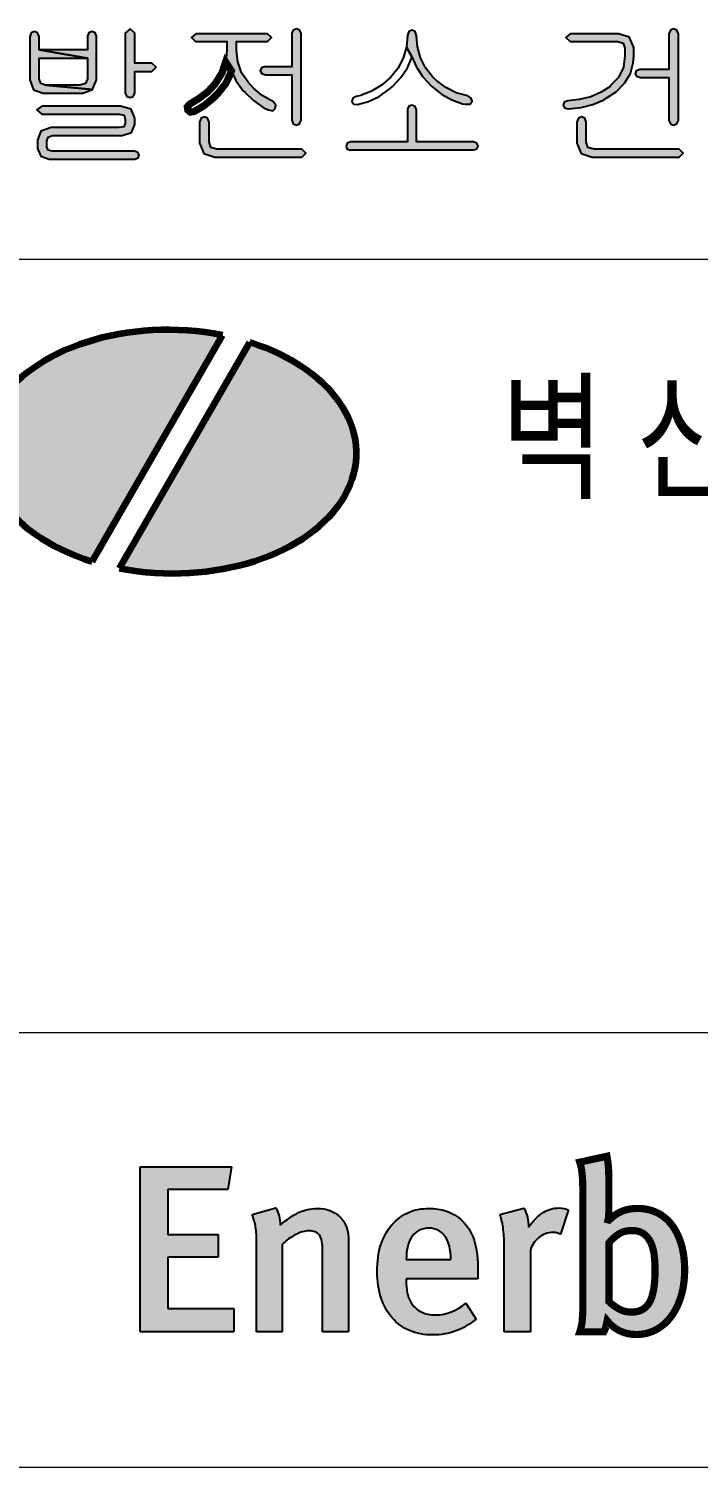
# Model space of a CAD drawing. Header units: inches. Extents: x 0 to 841, y 0 to 594.
# Drawn here: x 744.6 to 767.9, y 68 to 118 of the extents above; entities that cross this region are included whole.
import ezdxf

# ---------------------------------------------------------------- set-up
doc = ezdxf.new("R2010")
doc.units = ezdxf.units.IN
doc.header["$MEASUREMENT"] = 0
for name, color, linetype in [('BG 0 -2', 7, 'Continuous'), ('BG _U+B808_U+C774_U+C5B4 1', 7, 'Continuous'), ('BG Default', 7, 'Continuous'), ('BG happy form$0$TITLE-BOX', 7, 'Continuous')]:
    doc.layers.add(name, color=color, linetype=linetype)
doc.styles.add('Arial', font='arial.ttf')

msp = doc.modelspace()

# ---------------------------------------------------------------- hatches: boundary and pattern name
at = {"layer": 'BG 0 -2', "linetype": 'ByBlock'}
for color, points in [(5, [(751.348, 107.389), (751.131, 107.429), (750.912, 107.465), (750.691, 107.496), (750.469, 107.521), (750.246, 107.542), (750.022, 107.558), (749.797, 107.568), (749.572, 107.573), (749.348, 107.574), (749.123, 107.569), (748.899, 107.559), (748.675, 107.544), (748.453, 107.524), (748.232, 107.498), (748.012, 107.468), (747.794, 107.433), (747.579, 107.393), (747.366, 107.348), (747.155, 107.298), (746.947, 107.243), (746.743, 107.183), (746.542, 107.119), (746.344, 107.051), (746.151, 106.978), (745.961, 106.9), (745.776, 106.818), (745.595, 106.732), (745.419, 106.642), (745.248, 106.548), (745.083, 106.45), (744.922, 106.348), (744.767, 106.243), (744.618, 106.134), (744.475, 106.022), (744.339, 105.906), (744.208, 105.787), (744.084, 105.666), (743.966, 105.541), (743.855, 105.414), (743.751, 105.285), (743.654, 105.153), (743.565, 105.019), (743.482, 104.883), (743.407, 104.745), (743.339, 104.605), (743.278, 104.464), (743.226, 104.321), (743.18, 104.177), (743.143, 104.033), (743.113, 103.887), (743.091, 103.741), (743.077, 103.594), (743.071, 103.447), (743.072, 103.3), (743.081, 103.153), (743.099, 103.006), (743.123, 102.859), (743.156, 102.713), (743.196, 102.568), (743.244, 102.424), (743.3, 102.281), (743.363, 102.139), (743.434, 101.999), (743.512, 101.86), (743.597, 101.723), (743.69, 101.588), (743.789, 101.455), (743.896, 101.324), (744.009, 101.196), (744.129, 101.071), (744.256, 100.948), (744.389, 100.828), (744.528, 100.711), (744.674, 100.597), (744.825, 100.487), (744.982, 100.38), (745.144, 100.277), (745.312, 100.177), (745.485, 100.081), (745.662, 99.989), (745.845, 99.901), (746.032, 99.818), (746.223, 99.738), (746.418, 99.663), (746.617, 99.593), (746.819, 99.527)]), (80, [(747.777, 99.286), (747.996, 99.246), (748.217, 99.211), (748.44, 99.181), (748.664, 99.156), (748.889, 99.137), (749.114, 99.122), (749.341, 99.113), (749.567, 99.109), (749.794, 99.11), (750.02, 99.117), (750.245, 99.128), (750.47, 99.145), (750.694, 99.167), (750.916, 99.193), (751.136, 99.225), (751.355, 99.263), (751.571, 99.305), (751.785, 99.352), (751.996, 99.404), (752.204, 99.46), (752.409, 99.522), (752.61, 99.588), (752.807, 99.659), (753.001, 99.734), (753.19, 99.814), (753.375, 99.898), (753.555, 99.986), (753.73, 100.078), (753.9, 100.175), (754.065, 100.275), (754.224, 100.379), (754.377, 100.487), (754.525, 100.598), (754.666, 100.712), (754.801, 100.83), (754.93, 100.951), (755.052, 101.075), (755.167, 101.201), (755.275, 101.33), (755.377, 101.462), (755.471, 101.596), (755.558, 101.732), (755.637, 101.87), (755.709, 102.01), (755.774, 102.151), (755.831, 102.294), (755.88, 102.438), (755.921, 102.584), (755.955, 102.73), (755.98, 102.877), (755.998, 103.024), (756.008, 103.172), (756.01, 103.32), (756.004, 103.469), (755.99, 103.617), (755.968, 103.764), (755.938, 103.912), (755.901, 104.058), (755.855, 104.204), (755.802, 104.348), (755.741, 104.491), (755.673, 104.633), (755.597, 104.774), (755.514, 104.912), (755.423, 105.049), (755.325, 105.183), (755.22, 105.316), (755.109, 105.446), (754.99, 105.573), (754.864, 105.697), (754.732, 105.819), (754.594, 105.938), (754.45, 106.053), (754.299, 106.165), (754.143, 106.274), (753.981, 106.379), (753.813, 106.48), (753.641, 106.578), (753.463, 106.671), (753.28, 106.761), (753.093, 106.846), (752.902, 106.927), (752.706, 107.003), (752.507, 107.076), (752.304, 107.143)])]:
    msp.add_hatch(color=color, dxfattribs=at).paths.add_polyline_path(points)
at = {"layer": 'BG 0 -2', "linetype": 'ByBlock', "true_color": 0x005bac}
msp.add_hatch(color=154, dxfattribs=at).paths.add_polyline_path([(748.485, 72.738), (748.485, 78.471), (751.667, 78.471), (751.542, 77.692), (749.454, 77.692), (749.454, 76.126), (751.203, 76.126), (751.203, 75.339), (749.454, 75.339), (749.454, 73.55), (751.749, 73.55), (751.749, 72.738)])
h = msp.add_hatch(color=154, dxfattribs=at)
edge = h.paths.add_edge_path()
edge.add_spline(control_points=[(754.831, 72.738), (754.831, 72.738), (754.831, 75.521), (754.831, 75.521), (754.831, 75.809), (754.795, 76.002), (754.723, 76.102), (754.651, 76.201), (754.527, 76.251), (754.351, 76.251), (754.218, 76.251), (754.066, 76.206), (753.895, 76.118), (753.724, 76.03), (753.569, 75.916), (753.431, 75.778), (753.431, 75.778), (753.431, 72.738), (753.431, 72.738), (753.431, 72.738), (752.536, 72.738), (752.536, 72.738), (752.536, 72.738), (752.536, 75.82), (752.536, 75.82), (752.536, 76.041), (752.525, 76.224), (752.503, 76.371), (752.481, 76.517), (752.439, 76.665), (752.379, 76.814), (752.379, 76.814), (753.207, 77.046), (753.207, 77.046), (753.257, 76.952), (753.294, 76.857), (753.319, 76.76), (753.344, 76.663), (753.356, 76.56), (753.356, 76.449), (753.583, 76.643), (753.797, 76.788), (753.999, 76.884), (754.2, 76.981), (754.414, 77.029), (754.64, 77.029), (754.966, 77.029), (755.23, 76.933), (755.432, 76.74), (755.633, 76.546), (755.734, 76.256), (755.734, 75.869), (755.734, 75.869), (755.734, 72.738), (755.734, 72.738), (755.734, 72.738), (754.831, 72.738), (754.831, 72.738)], knot_values=[0, 0, 0, 0, 1, 1, 1, 2, 2, 2, 3, 3, 3, 4, 4, 4, 5, 5, 5, 6, 6, 6, 7, 7, 7, 8, 8, 8, 9, 9, 9, 10, 10, 10, 11, 11, 11, 12, 12, 12, 13, 13, 13, 14, 14, 14, 15, 15, 15, 16, 16, 16, 17, 17, 17, 18, 18, 18, 19, 19, 19, 19], degree=3, periodic=0)
h = msp.add_hatch(color=154, dxfattribs=at)
edge = h.paths.add_edge_path()
edge.add_spline(control_points=[(757.731, 74.585), (757.731, 74.585), (757.731, 74.519), (757.731, 74.519), (757.731, 74.376), (757.746, 74.232), (757.776, 74.088), (757.807, 73.945), (757.862, 73.816), (757.942, 73.703), (758.022, 73.59), (758.129, 73.499), (758.261, 73.43), (758.393, 73.361), (758.562, 73.326), (758.767, 73.326), (759.142, 73.326), (759.49, 73.464), (759.81, 73.74), (759.81, 73.74), (760.167, 73.185), (760.167, 73.185), (759.73, 72.815), (759.228, 72.63), (758.659, 72.63), (758.36, 72.63), (758.092, 72.681), (757.855, 72.784), (757.618, 72.886), (757.416, 73.032), (757.25, 73.222), (757.085, 73.413), (756.956, 73.643), (756.865, 73.914), (756.774, 74.185), (756.728, 74.489), (756.728, 74.825), (756.728, 75.195), (756.77, 75.509), (756.852, 75.766), (756.935, 76.023), (757.068, 76.256), (757.25, 76.466), (757.421, 76.659), (757.612, 76.802), (757.822, 76.893), (758.032, 76.984), (758.269, 77.029), (758.534, 77.029), (758.744, 77.029), (758.945, 76.998), (759.135, 76.934), (759.326, 76.87), (759.509, 76.759), (759.686, 76.599), (759.868, 76.433), (760.005, 76.209), (760.096, 75.928), (760.187, 75.646), (760.233, 75.262), (760.233, 74.776), (760.233, 74.776), (760.233, 74.585), (760.233, 74.585), (760.233, 74.585), (757.731, 74.585), (757.731, 74.585)], knot_values=[0, 0, 0, 0, 1, 1, 1, 2, 2, 2, 3, 3, 3, 4, 4, 4, 5, 5, 5, 6, 6, 6, 7, 7, 7, 8, 8, 8, 9, 9, 9, 10, 10, 10, 11, 11, 11, 12, 12, 12, 13, 13, 13, 14, 14, 14, 15, 15, 15, 16, 16, 16, 17, 17, 17, 18, 18, 18, 19, 19, 19, 20, 20, 20, 21, 21, 21, 22, 22, 22, 22], degree=3, periodic=0)
edge = h.paths.add_edge_path(flags=0)
edge.add_spline(control_points=[(759.288, 75.256), (759.288, 75.599), (759.221, 75.865), (759.085, 76.056), (758.95, 76.247), (758.767, 76.342), (758.534, 76.342), (758.275, 76.342), (758.077, 76.247), (757.942, 76.056), (757.807, 75.865), (757.739, 75.599), (757.739, 75.256), (757.739, 75.256), (759.288, 75.256), (759.288, 75.256)], knot_values=[0, 0, 0, 0, 1, 1, 1, 2, 2, 2, 3, 3, 3, 4, 4, 4, 5, 5, 5, 5], degree=3, periodic=0)
h = msp.add_hatch(color=154, dxfattribs=at)
edge = h.paths.add_edge_path()
edge.add_spline(control_points=[(763.099, 76.135), (763.055, 76.151), (763.014, 76.165), (762.975, 76.176), (762.936, 76.187), (762.892, 76.192), (762.842, 76.192), (762.649, 76.192), (762.481, 76.132), (762.337, 76.01), (762.193, 75.889), (762.1, 75.742), (762.055, 75.571), (762.055, 75.571), (762.055, 72.738), (762.055, 72.738), (762.055, 72.738), (761.144, 72.738), (761.144, 72.738), (761.144, 72.738), (761.144, 75.695), (761.144, 75.695), (761.144, 75.961), (761.13, 76.183), (761.103, 76.362), (761.075, 76.542), (761.039, 76.695), (760.995, 76.822), (760.995, 76.822), (761.832, 77.038), (761.832, 77.038), (761.936, 76.839), (761.989, 76.618), (761.989, 76.375), (762.155, 76.607), (762.323, 76.777), (762.494, 76.884), (762.666, 76.992), (762.853, 77.046), (763.058, 77.046), (763.179, 77.046), (763.287, 77.024), (763.381, 76.98), (763.381, 76.98), (763.099, 76.135), (763.099, 76.135)], knot_values=[0, 0, 0, 0, 1, 1, 1, 2, 2, 2, 3, 3, 3, 4, 4, 4, 5, 5, 5, 6, 6, 6, 7, 7, 7, 8, 8, 8, 9, 9, 9, 10, 10, 10, 11, 11, 11, 12, 12, 12, 13, 13, 13, 14, 14, 14, 15, 15, 15, 15], degree=3, periodic=0)
at = {"layer": 'BG Default', "linetype": 'Continuous'}
for points in [[(748.138, 118.045), (747.974, 117.891), (747.974, 115.811), (748.029, 115.693), (748.138, 115.657), (748.247, 115.693), (748.301, 115.811), (748.301, 116.565), (748.901, 116.565), (749.046, 116.71), (748.901, 116.846), (748.301, 116.846), (748.301, 117.891)], [(753.923, 118.045), (753.805, 118), (753.76, 117.891), (753.76, 116.719), (752.815, 116.719), (752.706, 116.683), (752.661, 116.583), (752.715, 116.492), (752.843, 116.447), (753.76, 116.447), (753.76, 114.866), (753.805, 114.739), (753.923, 114.694), (754.032, 114.739), (754.087, 114.866), (754.087, 117.891), (754.032, 118)], [(767.03, 118.045), (766.921, 118), (766.866, 117.873), (766.866, 116.628), (765.858, 116.628), (765.731, 116.583), (765.695, 116.483), (765.74, 116.392), (765.885, 116.347), (766.866, 116.347), (766.866, 114.866), (766.921, 114.739), (767.03, 114.694), (767.148, 114.739), (767.202, 114.866), (767.202, 117.873), (767.148, 118)], [(746.657, 117.019), (744.977, 117.31), (744.977, 117.773), (744.923, 117.9), (744.814, 117.945), (744.705, 117.9), (744.65, 117.764), (744.65, 116.265), (744.786, 115.92), (745.122, 115.802), (746.494, 115.802), (746.83, 115.929), (745.204, 116.083), (745.032, 116.138), (744.977, 116.301), (744.977, 117.019)], [(746.812, 117.945), (746.703, 117.9), (746.657, 117.791), (746.657, 117.31), (744.977, 117.31), (746.657, 117.019), (746.657, 116.301), (746.594, 116.138), (746.394, 116.083), (745.204, 116.083), (746.83, 115.929), (746.975, 116.265), (746.975, 117.791), (746.921, 117.9)], [(752.915, 117.873), (750.427, 117.873), (750.272, 117.736), (750.418, 117.6), (751.507, 117.6), (751.507, 117.301), (751.462, 116.892), (751.662, 116.583), (751.816, 116.247), (752.071, 115.893), (752.134, 115.829), (752.434, 115.557), (752.77, 115.311), (752.943, 115.221), (753.097, 115.193), (753.188, 115.275), (753.206, 115.393), (753.124, 115.502), (752.734, 115.729), (752.425, 115.984), (752.243, 116.183), (752.016, 116.519), (751.88, 116.901), (751.834, 117.301), (751.834, 117.31), (751.834, 117.6), (752.915, 117.6), (753.052, 117.736)], [(757.938, 117.991), (757.829, 117.945), (757.784, 117.809), (757.747, 117.4), (757.938, 117.064), (758.092, 116.71), (758.319, 116.374), (758.619, 116.047), (758.628, 116.038), (758.964, 115.775), (759.319, 115.575), (759.691, 115.439), (759.8, 115.42), (759.963, 115.429), (760.027, 115.529), (760, 115.638), (759.882, 115.711), (759.473, 115.82), (759.119, 116.002), (758.792, 116.247), (758.665, 116.365), (758.41, 116.683), (758.238, 117.037), (758.129, 117.419), (758.101, 117.8), (758.047, 117.945)], [(765.086, 117.873), (763.442, 117.873), (763.288, 117.736), (763.442, 117.6), (765.095, 117.6), (765.277, 117.546), (765.34, 117.373), (765.34, 117.101), (765.286, 116.71), (765.113, 116.356), (764.832, 116.056), (764.823, 116.038), (764.514, 115.838), (764.16, 115.684), (763.751, 115.584), (763.36, 115.538), (763.224, 115.493), (763.188, 115.393), (763.242, 115.293), (763.369, 115.257), (763.824, 115.311), (764.223, 115.411), (764.586, 115.566), (764.913, 115.766), (765.032, 115.847), (765.331, 116.156), (765.531, 116.492), (765.631, 116.865), (765.649, 117.101), (765.649, 117.391), (765.495, 117.746), (765.495, 117.755), (765.122, 117.873)], [(747.811, 115.357), (745.068, 115.357), (744.895, 115.221), (745.068, 115.075), (747.756, 115.075), (747.929, 115.039), (747.974, 114.903), (747.974, 114.748), (747.92, 114.639), (747.765, 114.612), (745.395, 114.612), (745.041, 114.485), (744.923, 114.167), (744.923, 113.885), (745.041, 113.613), (745.331, 113.513), (748.301, 113.513), (748.419, 113.558), (748.456, 113.649), (748.41, 113.749), (748.292, 113.795), (745.431, 113.795), (745.286, 113.822), (745.24, 113.94), (745.24, 114.14), (745.286, 114.276), (745.44, 114.33), (747.865, 114.33), (748.183, 114.439), (748.301, 114.721), (748.301, 114.939), (748.174, 115.248)], [(757.938, 115.393), (757.829, 115.357), (757.784, 115.248), (757.784, 114.113), (755.813, 114.113), (755.685, 114.067), (755.649, 113.967), (755.676, 113.876), (755.767, 113.831), (760.072, 113.831), (760.19, 113.876), (760.236, 113.967), (760.19, 114.067), (760.072, 114.113), (758.101, 114.113), (758.101, 115.221), (758.047, 115.348)], [(750.726, 114.984), (750.608, 114.939), (750.554, 114.803), (750.554, 114.067), (750.699, 113.713), (750.708, 113.704), (751.09, 113.586), (751.099, 113.586), (754.114, 113.586), (754.25, 113.722), (754.114, 113.858), (751.153, 113.858), (750.944, 113.913), (750.89, 114.113), (750.89, 114.803), (750.835, 114.939)], [(763.833, 114.984), (763.724, 114.939), (763.669, 114.803), (763.669, 114.067), (763.814, 113.713), (763.824, 113.704), (764.205, 113.586), (764.214, 113.586), (767.23, 113.586), (767.366, 113.722), (767.23, 113.858), (764.269, 113.858), (764.051, 113.913), (763.996, 114.113), (763.996, 114.803), (763.942, 114.939)]]:
    msp.add_hatch(color=3, dxfattribs=at).paths.add_polyline_path(points)
at = {"layer": 'BG Default', "linetype": 'Continuous', "true_color": 0x4482f4}
h = msp.add_hatch(color=163, dxfattribs=at)
h.paths.add_polyline_path([(763.878, 77.626), (763.878, 73.674), (763.876, 73.476), (763.87, 73.314), (763.86, 73.179), (763.849, 73.065), (763.835, 72.969), (763.816, 72.887), (763.794, 72.812), (763.77, 72.738), (764.607, 72.738), (764.626, 72.775), (764.643, 72.812), (764.658, 72.85), (764.669, 72.887), (764.693, 72.984), (764.723, 73.127), (764.773, 73.069), (764.824, 73.015), (764.878, 72.964), (764.933, 72.917), (764.99, 72.874), (765.049, 72.835), (765.11, 72.799), (765.172, 72.767), (765.237, 72.739), (765.304, 72.714), (765.372, 72.694), (765.442, 72.677), (765.514, 72.664), (765.588, 72.654), (765.664, 72.649), (765.742, 72.647), (765.832, 72.649), (765.921, 72.657), (766.007, 72.669), (766.092, 72.687), (766.175, 72.71), (766.256, 72.738), (766.336, 72.77), (766.413, 72.808), (766.489, 72.851), (766.561, 72.898), (766.631, 72.949), (766.699, 73.004), (766.764, 73.064), (766.826, 73.127), (766.886, 73.196), (766.943, 73.268), (766.998, 73.344), (767.049, 73.424), (767.097, 73.508), (767.142, 73.595), (767.184, 73.686), (767.223, 73.781), (767.259, 73.879), (767.291, 73.98), (767.321, 74.085), (767.346, 74.193), (767.367, 74.304), (767.385, 74.418), (767.398, 74.534), (767.408, 74.653), (767.414, 74.775), (767.416, 74.9), (767.414, 75.021), (767.409, 75.139), (767.399, 75.253), (767.387, 75.365), (767.37, 75.474), (767.35, 75.58), (767.327, 75.683), (767.3, 75.783), (767.269, 75.879), (767.236, 75.972), (767.199, 76.061), (767.16, 76.147), (767.117, 76.229), (767.072, 76.308), (767.024, 76.382), (766.972, 76.454), (766.918, 76.521), (766.861, 76.584), (766.801, 76.644), (766.738, 76.699), (766.673, 76.75), (766.604, 76.798), (766.533, 76.841), (766.459, 76.88), (766.382, 76.915), (766.303, 76.945), (766.222, 76.971), (766.139, 76.992), (766.053, 77.008), (765.966, 77.02), (765.876, 77.027), (765.784, 77.029), (765.71, 77.028), (765.638, 77.023), (765.568, 77.016), (765.5, 77.006), (765.433, 76.992), (765.369, 76.976), (765.306, 76.956), (765.245, 76.934), (765.185, 76.908), (765.126, 76.879), (765.068, 76.846), (765.011, 76.809), (764.954, 76.768), (764.899, 76.724), (764.844, 76.675), (764.789, 76.623), (764.756, 76.632), (764.76, 76.645), (764.764, 76.669), (764.773, 76.748), (764.779, 76.868), (764.781, 77.029), (764.781, 78.007), (764.778, 78.239), (764.769, 78.438), (764.761, 78.531), (764.749, 78.63), (764.734, 78.735), (764.715, 78.844), (763.77, 78.637), (763.797, 78.546), (763.82, 78.447), (763.839, 78.341), (763.853, 78.226), (763.864, 78.1), (763.872, 77.958)])
h.paths.add_polyline_path([(764.789, 75.836), (764.821, 75.875), (764.856, 75.913), (764.93, 75.987), (765.013, 76.058), (765.104, 76.126), (765.153, 76.157), (765.206, 76.184), (765.261, 76.207), (765.32, 76.226), (765.381, 76.24), (765.446, 76.251), (765.514, 76.257), (765.585, 76.259), (765.645, 76.257), (765.703, 76.252), (765.758, 76.244), (765.809, 76.232), (765.858, 76.217), (765.904, 76.198), (765.947, 76.176), (765.986, 76.151), (766.024, 76.123), (766.059, 76.092), (766.093, 76.059), (766.124, 76.024), (766.154, 75.986), (766.181, 75.945), (766.207, 75.902), (766.231, 75.857), (766.253, 75.809), (766.273, 75.76), (766.291, 75.709), (766.308, 75.655), (766.322, 75.6), (766.335, 75.543), (766.346, 75.483), (766.355, 75.422), (766.37, 75.296), (766.38, 75.165), (766.386, 75.031), (766.388, 74.892), (766.385, 74.702), (766.376, 74.526), (766.361, 74.364), (766.34, 74.217), (766.327, 74.148), (766.312, 74.083), (766.296, 74.021), (766.279, 73.963), (766.26, 73.908), (766.239, 73.857), (766.217, 73.809), (766.194, 73.765), (766.169, 73.724), (766.141, 73.685), (766.112, 73.65), (766.082, 73.617), (766.049, 73.586), (766.014, 73.558), (765.978, 73.533), (765.94, 73.51), (765.9, 73.49), (765.858, 73.473), (765.814, 73.459), (765.769, 73.447), (765.721, 73.437), (765.672, 73.431), (765.621, 73.427), (765.568, 73.425), (765.507, 73.427), (765.447, 73.432), (765.389, 73.441), (765.333, 73.453), (765.278, 73.469), (765.226, 73.488), (765.174, 73.511), (765.125, 73.537), (765.031, 73.595), (764.944, 73.656), (764.863, 73.721), (764.789, 73.79)], flags=0)
at = {"layer": 'BG Default', "linetype": 'Continuous', "true_color": 0x266df2}
h = msp.add_hatch(color=150, dxfattribs=at)
h.paths.add_polyline_path([(764.789, 76.623), (764.756, 76.632), (764.76, 76.645), (764.764, 76.669), (764.773, 76.748), (764.779, 76.868), (764.781, 77.029), (764.781, 78.007), (764.778, 78.239), (764.769, 78.438), (764.761, 78.531), (764.749, 78.63), (764.734, 78.735), (764.715, 78.844), (763.77, 78.637), (763.797, 78.546), (763.82, 78.447), (763.839, 78.341), (763.853, 78.226), (763.864, 78.1), (763.872, 77.958), (763.876, 77.8), (763.878, 77.626), (763.878, 73.674), (763.876, 73.476), (763.87, 73.314), (763.86, 73.179), (763.849, 73.065), (763.835, 72.969), (763.816, 72.887), (763.794, 72.812), (763.77, 72.738), (764.607, 72.738), (764.626, 72.775), (764.643, 72.812), (764.658, 72.85), (764.669, 72.887), (764.693, 72.984), (764.723, 73.127), (764.773, 73.069), (764.824, 73.015), (764.878, 72.964), (764.933, 72.917), (764.99, 72.874), (765.049, 72.835), (765.11, 72.799), (765.172, 72.767), (765.237, 72.739), (765.304, 72.714), (765.372, 72.694), (765.442, 72.677), (765.514, 72.664), (765.588, 72.654), (765.664, 72.649), (765.742, 72.647), (765.832, 72.649), (765.921, 72.657), (766.007, 72.669), (766.092, 72.687), (766.175, 72.71), (766.256, 72.738), (766.336, 72.77), (766.413, 72.808), (766.489, 72.851), (766.561, 72.898), (766.631, 72.949), (766.699, 73.004), (766.764, 73.064), (766.826, 73.127), (766.886, 73.196), (766.943, 73.268), (766.998, 73.344), (767.049, 73.424), (767.097, 73.508), (767.142, 73.595), (767.184, 73.686), (767.223, 73.781), (767.259, 73.879), (767.291, 73.98), (767.321, 74.085), (767.346, 74.193), (767.367, 74.304), (767.385, 74.418), (767.398, 74.534), (767.408, 74.653), (767.414, 74.775), (767.416, 74.9), (767.414, 75.021), (767.409, 75.139), (767.399, 75.253), (767.387, 75.365), (767.37, 75.474), (767.35, 75.58), (767.327, 75.683), (767.3, 75.783), (767.269, 75.879), (767.236, 75.972), (767.199, 76.061), (767.16, 76.147), (767.117, 76.229), (767.072, 76.308), (767.024, 76.382), (766.972, 76.454), (766.918, 76.521), (766.861, 76.584), (766.801, 76.644), (766.738, 76.699), (766.673, 76.75), (766.604, 76.798), (766.533, 76.841), (766.459, 76.88), (766.382, 76.915), (766.303, 76.945), (766.222, 76.971), (766.139, 76.992), (766.053, 77.008), (765.966, 77.02), (765.876, 77.027), (765.784, 77.029), (765.71, 77.028), (765.638, 77.023), (765.568, 77.016), (765.5, 77.006), (765.433, 76.992), (765.369, 76.976), (765.306, 76.956), (765.245, 76.934), (765.185, 76.908), (765.126, 76.879), (765.068, 76.846), (765.011, 76.809), (764.954, 76.768), (764.899, 76.724)])
h.paths.add_polyline_path([(764.789, 75.836), (764.821, 75.875), (764.856, 75.913), (764.93, 75.987), (765.013, 76.058), (765.104, 76.126), (765.153, 76.157), (765.206, 76.184), (765.261, 76.207), (765.32, 76.226), (765.381, 76.24), (765.446, 76.251), (765.514, 76.257), (765.585, 76.259), (765.645, 76.257), (765.703, 76.252), (765.758, 76.244), (765.809, 76.232), (765.858, 76.217), (765.904, 76.198), (765.947, 76.176), (765.986, 76.151), (766.024, 76.123), (766.059, 76.092), (766.093, 76.059), (766.124, 76.024), (766.154, 75.986), (766.181, 75.945), (766.207, 75.902), (766.231, 75.857), (766.253, 75.809), (766.273, 75.76), (766.291, 75.709), (766.308, 75.655), (766.322, 75.6), (766.335, 75.543), (766.346, 75.483), (766.355, 75.422), (766.37, 75.296), (766.38, 75.165), (766.386, 75.031), (766.388, 74.892), (766.385, 74.702), (766.376, 74.526), (766.361, 74.364), (766.34, 74.217), (766.327, 74.148), (766.312, 74.083), (766.296, 74.021), (766.279, 73.963), (766.26, 73.908), (766.239, 73.857), (766.217, 73.809), (766.194, 73.765), (766.169, 73.724), (766.141, 73.685), (766.112, 73.65), (766.082, 73.617), (766.049, 73.586), (766.014, 73.558), (765.978, 73.533), (765.94, 73.51), (765.9, 73.49), (765.858, 73.473), (765.814, 73.459), (765.769, 73.447), (765.721, 73.437), (765.672, 73.431), (765.621, 73.427), (765.568, 73.425), (765.507, 73.427), (765.447, 73.432), (765.389, 73.441), (765.333, 73.453), (765.278, 73.469), (765.226, 73.488), (765.174, 73.511), (765.125, 73.537), (765.031, 73.595), (764.944, 73.656), (764.863, 73.721), (764.789, 73.79)], flags=0)

# ---------------------------------------------------------------- linework, layer by layer
at = {"layer": 'BG 0 -2', "color": 7, "linetype": 'Continuous', "lineweight": 9}
for p, q in [((666.664, 110.04), (815.931, 110.04)), ((666.664, 83.143), (815.931, 83.143)), ((666.664, 68.031), (815.931, 68.031))]:
    msp.add_line(p, q, dxfattribs=at)
at = {"layer": 'BG 0 -2', "color": 3, "linetype": 'Continuous', "lineweight": 25}
for points in [[(744.814, 117.945), (744.705, 117.9), (744.65, 117.764), (744.65, 116.265), (744.786, 115.92), (745.122, 115.802), (746.494, 115.802), (746.83, 115.929), (745.204, 116.083), (745.032, 116.138), (744.977, 116.301), (744.977, 117.019), (746.657, 117.019), (744.977, 117.31), (744.977, 117.773), (744.923, 117.9)], [(757.747, 117.4), (757.629, 117.019), (757.448, 116.665), (757.193, 116.356), (756.875, 116.083), (756.53, 115.875), (756.158, 115.729), (756.003, 115.693), (755.885, 115.629), (755.849, 115.52), (755.913, 115.429), (756.049, 115.411), (756.43, 115.52), (756.794, 115.693), (757.13, 115.938), (757.257, 116.038), (757.556, 116.356), (757.784, 116.692), (757.938, 117.046), (757.938, 117.064)], [(751.462, 116.892), (751.335, 116.51), (751.117, 116.165), (751.108, 116.147), (750.844, 115.856), (750.517, 115.611), (750.218, 115.429), (750.127, 115.33), (750.145, 115.221), (750.236, 115.148), (750.363, 115.166), (750.717, 115.375), (751.035, 115.638), (751.19, 115.793), (751.462, 116.138), (751.635, 116.492), (751.662, 116.583)]]:
    msp.add_lwpolyline(points, close=True, dxfattribs=at)
at = {"layer": 'BG 0 -2', "color": 7, "linetype": 'Continuous', "lineweight": 0}
msp.add_lwpolyline([(744.528, 100.711), (744.674, 100.597), (744.825, 100.487), (744.982, 100.38), (745.144, 100.277), (745.312, 100.177), (745.485, 100.081), (745.662, 99.989), (745.845, 99.901), (746.032, 99.818), (746.223, 99.738), (746.418, 99.663), (746.617, 99.593), (746.819, 99.527), (751.348, 107.389), (751.131, 107.429), (750.912, 107.465), (750.691, 107.496), (750.469, 107.521), (750.246, 107.542), (750.022, 107.558), (749.797, 107.568), (749.572, 107.573), (749.348, 107.574), (749.123, 107.569), (748.899, 107.559), (748.675, 107.544), (748.453, 107.524), (748.232, 107.498), (748.012, 107.468), (747.794, 107.433), (747.579, 107.393), (747.366, 107.348), (747.155, 107.298), (746.947, 107.243), (746.743, 107.183), (746.542, 107.119), (746.344, 107.051), (746.151, 106.978), (745.961, 106.9), (745.776, 106.818), (745.595, 106.732), (745.419, 106.642), (745.248, 106.548), (745.083, 106.45), (744.922, 106.348), (744.767, 106.243), (744.618, 106.134), (744.475, 106.022)], dxfattribs=at)
for points in [[(747.777, 99.286), (747.996, 99.246), (748.217, 99.211), (748.44, 99.181), (748.664, 99.156), (748.889, 99.137), (749.114, 99.122), (749.341, 99.113), (749.567, 99.109), (749.794, 99.11), (750.02, 99.117), (750.245, 99.128), (750.47, 99.145), (750.694, 99.167), (750.916, 99.193), (751.136, 99.225), (751.355, 99.263), (751.571, 99.305), (751.785, 99.352), (751.996, 99.404), (752.204, 99.46), (752.409, 99.522), (752.61, 99.588), (752.807, 99.659), (753.001, 99.734), (753.19, 99.814), (753.375, 99.898), (753.555, 99.986), (753.73, 100.078), (753.9, 100.175), (754.065, 100.275), (754.224, 100.379), (754.377, 100.487), (754.525, 100.598), (754.666, 100.712), (754.801, 100.83), (754.93, 100.951), (755.052, 101.075), (755.167, 101.201), (755.275, 101.33), (755.377, 101.462), (755.471, 101.596), (755.558, 101.732), (755.637, 101.87), (755.709, 102.01), (755.774, 102.151), (755.831, 102.294), (755.88, 102.438), (755.921, 102.584), (755.955, 102.73), (755.98, 102.877), (755.998, 103.024), (756.008, 103.172), (756.01, 103.32), (756.004, 103.469), (755.99, 103.617), (755.968, 103.764), (755.938, 103.912), (755.901, 104.058), (755.855, 104.204), (755.802, 104.348), (755.741, 104.491), (755.673, 104.633), (755.597, 104.774), (755.514, 104.912), (755.423, 105.049), (755.325, 105.183), (755.22, 105.316), (755.109, 105.446), (754.99, 105.573), (754.864, 105.697), (754.732, 105.819), (754.594, 105.938), (754.45, 106.053), (754.299, 106.165), (754.143, 106.274), (753.981, 106.379), (753.813, 106.48), (753.641, 106.578), (753.463, 106.671), (753.28, 106.761), (753.093, 106.846), (752.902, 106.927), (752.706, 107.003), (752.507, 107.076), (752.304, 107.143)], [(748.485, 72.738), (748.485, 78.471), (751.667, 78.471), (751.542, 77.692), (749.454, 77.692), (749.454, 76.126), (751.203, 76.126), (751.203, 75.339), (749.454, 75.339), (749.454, 73.55), (751.749, 73.55), (751.749, 72.738)]]:
    msp.add_lwpolyline(points, close=True, dxfattribs=at)
for points, knots in [([(754.831, 72.738), (754.831, 72.738), (754.831, 75.521), (754.831, 75.521), (754.831, 75.809), (754.795, 76.002), (754.723, 76.102), (754.651, 76.201), (754.527, 76.251), (754.351, 76.251), (754.218, 76.251), (754.066, 76.206), (753.895, 76.118), (753.724, 76.03), (753.569, 75.916), (753.431, 75.778), (753.431, 75.778), (753.431, 72.738), (753.431, 72.738), (753.431, 72.738), (752.536, 72.738), (752.536, 72.738), (752.536, 72.738), (752.536, 75.82), (752.536, 75.82), (752.536, 76.041), (752.525, 76.224), (752.503, 76.371), (752.481, 76.517), (752.439, 76.665), (752.379, 76.814), (752.379, 76.814), (753.207, 77.046), (753.207, 77.046), (753.257, 76.952), (753.294, 76.857), (753.319, 76.76), (753.344, 76.663), (753.356, 76.56), (753.356, 76.449), (753.583, 76.643), (753.797, 76.788), (753.999, 76.884), (754.2, 76.981), (754.414, 77.029), (754.64, 77.029), (754.966, 77.029), (755.23, 76.933), (755.432, 76.74), (755.633, 76.546), (755.734, 76.256), (755.734, 75.869), (755.734, 75.869), (755.734, 72.738), (755.734, 72.738), (755.734, 72.738), (754.831, 72.738), (754.831, 72.738)], [0, 0, 0, 0, 1, 1, 1, 2, 2, 2, 3, 3, 3, 4, 4, 4, 5, 5, 5, 6, 6, 6, 7, 7, 7, 8, 8, 8, 9, 9, 9, 10, 10, 10, 11, 11, 11, 12, 12, 12, 13, 13, 13, 14, 14, 14, 15, 15, 15, 16, 16, 16, 17, 17, 17, 18, 18, 18, 19, 19, 19, 19]), ([(757.731, 74.585), (757.731, 74.585), (757.731, 74.519), (757.731, 74.519), (757.731, 74.376), (757.746, 74.232), (757.776, 74.088), (757.807, 73.945), (757.862, 73.816), (757.942, 73.703), (758.022, 73.59), (758.129, 73.499), (758.261, 73.43), (758.393, 73.361), (758.562, 73.326), (758.767, 73.326), (759.142, 73.326), (759.49, 73.464), (759.81, 73.74), (759.81, 73.74), (760.167, 73.185), (760.167, 73.185), (759.73, 72.815), (759.228, 72.63), (758.659, 72.63), (758.36, 72.63), (758.092, 72.681), (757.855, 72.784), (757.618, 72.886), (757.416, 73.032), (757.25, 73.222), (757.085, 73.413), (756.956, 73.643), (756.865, 73.914), (756.774, 74.185), (756.728, 74.489), (756.728, 74.825), (756.728, 75.195), (756.77, 75.509), (756.852, 75.766), (756.935, 76.023), (757.068, 76.256), (757.25, 76.466), (757.421, 76.659), (757.612, 76.802), (757.822, 76.893), (758.032, 76.984), (758.269, 77.029), (758.534, 77.029), (758.744, 77.029), (758.945, 76.998), (759.135, 76.934), (759.326, 76.87), (759.509, 76.759), (759.686, 76.599), (759.868, 76.433), (760.005, 76.209), (760.096, 75.928), (760.187, 75.646), (760.233, 75.262), (760.233, 74.776), (760.233, 74.776), (760.233, 74.585), (760.233, 74.585), (760.233, 74.585), (757.731, 74.585), (757.731, 74.585)], [0, 0, 0, 0, 1, 1, 1, 2, 2, 2, 3, 3, 3, 4, 4, 4, 5, 5, 5, 6, 6, 6, 7, 7, 7, 8, 8, 8, 9, 9, 9, 10, 10, 10, 11, 11, 11, 12, 12, 12, 13, 13, 13, 14, 14, 14, 15, 15, 15, 16, 16, 16, 17, 17, 17, 18, 18, 18, 19, 19, 19, 20, 20, 20, 21, 21, 21, 22, 22, 22, 22]), ([(763.099, 76.135), (763.055, 76.151), (763.014, 76.165), (762.975, 76.176), (762.936, 76.187), (762.892, 76.192), (762.842, 76.192), (762.649, 76.192), (762.481, 76.132), (762.337, 76.01), (762.193, 75.889), (762.1, 75.742), (762.055, 75.571), (762.055, 75.571), (762.055, 72.738), (762.055, 72.738), (762.055, 72.738), (761.144, 72.738), (761.144, 72.738), (761.144, 72.738), (761.144, 75.695), (761.144, 75.695), (761.144, 75.961), (761.13, 76.183), (761.103, 76.362), (761.075, 76.542), (761.039, 76.695), (760.995, 76.822), (760.995, 76.822), (761.832, 77.038), (761.832, 77.038), (761.936, 76.839), (761.989, 76.618), (761.989, 76.375), (762.155, 76.607), (762.323, 76.777), (762.494, 76.884), (762.666, 76.992), (762.853, 77.046), (763.058, 77.046), (763.179, 77.046), (763.287, 77.024), (763.381, 76.98), (763.381, 76.98), (763.099, 76.135), (763.099, 76.135)], [0, 0, 0, 0, 1, 1, 1, 2, 2, 2, 3, 3, 3, 4, 4, 4, 5, 5, 5, 6, 6, 6, 7, 7, 7, 8, 8, 8, 9, 9, 9, 10, 10, 10, 11, 11, 11, 12, 12, 12, 13, 13, 13, 14, 14, 14, 15, 15, 15, 15]), ([(759.288, 75.256), (759.288, 75.599), (759.221, 75.865), (759.085, 76.056), (758.95, 76.247), (758.767, 76.342), (758.534, 76.342), (758.275, 76.342), (758.077, 76.247), (757.942, 76.056), (757.807, 75.865), (757.739, 75.599), (757.739, 75.256), (757.739, 75.256), (759.288, 75.256), (759.288, 75.256)], [0, 0, 0, 0, 1, 1, 1, 2, 2, 2, 3, 3, 3, 4, 4, 4, 5, 5, 5, 5])]:
    msp.add_open_spline(points, degree=3, knots=knots, dxfattribs=at)
at = {"layer": 'BG _U+B808_U+C774_U+C5B4 1', "color": 7, "linetype": 'Continuous', "lineweight": 25}
for p, q in [((763.77, 78.637), (764.715, 78.844)), ((748.485, 72.738), (748.485, 78.471)), ((748.485, 78.471), (751.667, 78.471)), ((751.667, 78.471), (751.542, 77.692)), ((751.542, 77.692), (749.454, 77.692)), ((749.454, 77.692), (749.454, 76.126)), ((763.878, 73.674), (763.878, 77.626)), ((764.781, 78.007), (764.781, 77.029)), ((752.379, 76.814), (753.207, 77.046)), ((760.995, 76.822), (761.832, 77.038)), ((763.381, 76.98), (763.099, 76.135)), ((764.756, 76.632), (764.789, 76.623)), ((749.454, 76.126), (751.203, 76.126)), ((751.203, 76.126), (751.203, 75.339)), ((763.099, 76.135), (762.975, 76.176)), ((752.536, 72.738), (752.536, 75.82)), ((753.431, 75.778), (753.431, 72.738)), ((754.831, 72.738), (754.831, 75.521)), ((755.734, 75.869), (755.734, 72.738)), ((761.144, 72.738), (761.144, 75.695)), ((762.055, 75.571), (762.055, 72.738)), ((764.789, 75.836), (764.789, 73.79)), ((751.203, 75.339), (749.454, 75.339)), ((749.454, 75.339), (749.454, 73.55)), ((757.739, 75.256), (759.288, 75.256)), ((757.731, 74.585), (757.731, 74.519)), ((760.233, 74.585), (757.731, 74.585)), ((760.233, 74.776), (760.233, 74.585)), ((749.454, 73.55), (751.749, 73.55)), ((751.749, 73.55), (751.749, 72.738)), ((759.81, 73.74), (760.167, 73.185)), ((751.749, 72.738), (748.485, 72.738)), ((753.431, 72.738), (752.536, 72.738)), ((755.734, 72.738), (754.831, 72.738)), ((762.055, 72.738), (761.144, 72.738)), ((764.607, 72.738), (763.77, 72.738))]:
    msp.add_line(p, q, dxfattribs=at)
for points, knots in [([(763.878, 77.626), (763.878, 77.869), (763.87, 78.069), (763.853, 78.226), (763.837, 78.384), (763.809, 78.521), (763.77, 78.637)], [13, 13, 13, 13, 14, 14, 14, 15, 15, 15, 15]), ([(753.999, 76.884), (754.2, 76.981), (754.414, 77.029), (754.64, 77.029), (754.966, 77.029), (755.23, 76.933), (755.432, 76.74)], [14, 14, 14, 14, 15, 15, 15, 16, 16, 16, 16]), ([(757.822, 76.893), (758.032, 76.984), (758.269, 77.029), (758.534, 77.029), (758.744, 77.029), (758.945, 76.998), (759.135, 76.934)], [15, 15, 15, 15, 16, 16, 16, 17, 17, 17, 17]), ([(762.494, 76.884), (762.666, 76.992), (762.853, 77.046), (763.058, 77.046), (763.179, 77.046), (763.287, 77.024), (763.381, 76.98)], [12, 12, 12, 12, 13, 13, 13, 14, 14, 14, 14]), ([(765.245, 76.934), (765.405, 76.998), (765.585, 77.029), (765.784, 77.029), (766.032, 77.029), (766.257, 76.98), (766.459, 76.88)], [23, 23, 23, 23, 24, 24, 24, 25, 25, 25, 25]), ([(752.536, 75.82), (752.536, 76.041), (752.525, 76.224), (752.503, 76.371), (752.481, 76.517), (752.439, 76.665), (752.379, 76.814)], [8, 8, 8, 8, 9, 9, 9, 10, 10, 10, 10]), ([(766.459, 76.88), (766.66, 76.781), (766.832, 76.639), (766.972, 76.454), (767.113, 76.269), (767.222, 76.045), (767.3, 75.783)], [25, 25, 25, 25, 26, 26, 26, 27, 27, 27, 27]), ([(754.723, 76.102), (754.651, 76.201), (754.527, 76.251), (754.351, 76.251), (754.218, 76.251), (754.066, 76.206), (753.895, 76.118)], [2, 2, 2, 2, 3, 3, 3, 4, 4, 4, 4]), ([(759.085, 76.056), (758.95, 76.247), (758.767, 76.342), (758.534, 76.342), (758.275, 76.342), (758.077, 76.247), (757.942, 76.056)], [1, 1, 1, 1, 2, 2, 2, 3, 3, 3, 3]), ([(762.975, 76.176), (762.936, 76.187), (762.892, 76.192), (762.842, 76.192), (762.649, 76.192), (762.481, 76.132), (762.337, 76.01), (762.193, 75.889), (762.1, 75.742), (762.055, 75.571)], [1, 1, 1, 1, 2, 2, 2, 3, 3, 3, 4, 4, 4, 4]), ([(765.986, 76.151), (765.884, 76.223), (765.75, 76.259), (765.585, 76.259), (765.391, 76.259), (765.231, 76.215), (765.104, 76.126)], [3, 3, 3, 3, 4, 4, 4, 5, 5, 5, 5]), ([(756.865, 73.914), (756.774, 74.185), (756.728, 74.489), (756.728, 74.825), (756.728, 75.195), (756.77, 75.509), (756.852, 75.766)], [11, 11, 11, 11, 12, 12, 12, 13, 13, 13, 13]), ([(757.855, 72.784), (757.618, 72.886), (757.416, 73.032), (757.25, 73.222), (757.085, 73.413), (756.956, 73.643), (756.865, 73.914)], [9, 9, 9, 9, 10, 10, 10, 11, 11, 11, 11]), ([(758.261, 73.43), (758.393, 73.361), (758.562, 73.326), (758.767, 73.326), (759.142, 73.326), (759.49, 73.464), (759.81, 73.74)], [4, 4, 4, 4, 5, 5, 5, 6, 6, 6, 6]), ([(765.125, 73.537), (765.255, 73.463), (765.402, 73.425), (765.568, 73.425), (765.855, 73.425), (766.064, 73.539), (766.194, 73.765)], [8, 8, 8, 8, 9, 9, 9, 10, 10, 10, 10]), ([(767.291, 73.98), (767.208, 73.704), (767.093, 73.467), (766.943, 73.268), (766.794, 73.069), (766.618, 72.916), (766.413, 72.808)], [1, 1, 1, 1, 2, 2, 2, 3, 3, 3, 3]), ([(760.167, 73.185), (759.73, 72.815), (759.228, 72.63), (758.659, 72.63), (758.36, 72.63), (758.092, 72.681), (757.855, 72.784)], [7, 7, 7, 7, 8, 8, 8, 9, 9, 9, 9]), ([(763.77, 72.738), (763.787, 72.788), (763.802, 72.837), (763.816, 72.887), (763.83, 72.937), (763.841, 72.996), (763.849, 73.065), (763.857, 73.134), (763.864, 73.217), (763.87, 73.314)], [8, 8, 8, 8, 9, 9, 9, 10, 10, 10, 11, 11, 11, 11]), ([(766.413, 72.808), (766.209, 72.701), (765.985, 72.647), (765.742, 72.647), (765.322, 72.647), (764.983, 72.807), (764.723, 73.127)], [3, 3, 3, 3, 4, 4, 4, 5, 5, 5, 5])]:
    msp.add_open_spline(points, degree=3, knots=knots, dxfattribs=at)
for points in [[(764.715, 78.844), (764.742, 78.695), (764.76, 78.559), (764.769, 78.438)], [(764.769, 78.438), (764.777, 78.316), (764.781, 78.173), (764.781, 78.007)], [(753.207, 77.046), (753.257, 76.952), (753.294, 76.857), (753.319, 76.76)], [(761.832, 77.038), (761.936, 76.839), (761.989, 76.618), (761.989, 76.375)], [(764.781, 77.029), (764.781, 76.908), (764.778, 76.814), (764.773, 76.748)], [(753.319, 76.76), (753.344, 76.663), (753.356, 76.56), (753.356, 76.449)], [(753.356, 76.449), (753.583, 76.643), (753.797, 76.788), (753.999, 76.884)], [(755.432, 76.74), (755.633, 76.546), (755.734, 76.256), (755.734, 75.869)], [(757.25, 76.466), (757.421, 76.659), (757.612, 76.802), (757.822, 76.893)], [(759.135, 76.934), (759.326, 76.87), (759.509, 76.759), (759.686, 76.599)], [(759.686, 76.599), (759.868, 76.433), (760.005, 76.209), (760.096, 75.928)], [(761.103, 76.362), (761.075, 76.542), (761.039, 76.695), (760.995, 76.822)], [(761.989, 76.375), (762.155, 76.607), (762.323, 76.777), (762.494, 76.884)], [(764.773, 76.748), (764.767, 76.681), (764.762, 76.643), (764.756, 76.632)], [(764.789, 76.623), (764.933, 76.767), (765.085, 76.87), (765.245, 76.934)], [(753.895, 76.118), (753.724, 76.03), (753.569, 75.916), (753.431, 75.778)], [(754.831, 75.521), (754.831, 75.809), (754.795, 76.002), (754.723, 76.102)], [(756.852, 75.766), (756.935, 76.023), (757.068, 76.256), (757.25, 76.466)], [(757.942, 76.056), (757.807, 75.865), (757.739, 75.599), (757.739, 75.256)], [(759.288, 75.256), (759.288, 75.599), (759.221, 75.865), (759.085, 76.056)], [(761.144, 75.695), (761.144, 75.961), (761.13, 76.183), (761.103, 76.362)], [(765.104, 76.126), (764.977, 76.038), (764.872, 75.941), (764.789, 75.836)], [(766.231, 75.857), (766.17, 75.981), (766.089, 76.079), (765.986, 76.151)], [(760.096, 75.928), (760.187, 75.646), (760.233, 75.262), (760.233, 74.776)], [(766.355, 75.422), (766.333, 75.588), (766.292, 75.733), (766.231, 75.857)], [(767.3, 75.783), (767.377, 75.52), (767.416, 75.226), (767.416, 74.9)], [(766.388, 74.892), (766.388, 75.08), (766.377, 75.256), (766.355, 75.422)], [(766.194, 73.765), (766.323, 73.991), (766.388, 74.367), (766.388, 74.892)], [(767.416, 74.9), (767.416, 74.563), (767.374, 74.257), (767.291, 73.98)], [(757.731, 74.519), (757.731, 74.376), (757.746, 74.232), (757.776, 74.088)], [(757.776, 74.088), (757.807, 73.945), (757.862, 73.816), (757.942, 73.703)], [(757.942, 73.703), (758.022, 73.59), (758.129, 73.499), (758.261, 73.43)], [(763.87, 73.314), (763.875, 73.41), (763.878, 73.53), (763.878, 73.674)], [(764.789, 73.79), (764.883, 73.696), (764.995, 73.612), (765.125, 73.537)], [(764.723, 73.127), (764.701, 73.017), (764.683, 72.937), (764.669, 72.887)], [(764.669, 72.887), (764.655, 72.837), (764.635, 72.788), (764.607, 72.738)]]:
    msp.add_open_spline(points, degree=3, dxfattribs=at)
at = {"layer": 'BG Default', "color": 3, "linetype": 'Continuous', "lineweight": 25}
for points in [[(748.138, 118.045), (747.974, 117.891), (747.974, 115.811), (748.029, 115.693), (748.138, 115.657), (748.247, 115.693), (748.301, 115.811), (748.301, 116.565), (748.901, 116.565), (749.046, 116.71), (748.901, 116.846), (748.301, 116.846), (748.301, 117.891)], [(753.923, 118.045), (753.805, 118), (753.76, 117.891), (753.76, 116.719), (752.815, 116.719), (752.706, 116.683), (752.661, 116.583), (752.715, 116.492), (752.843, 116.447), (753.76, 116.447), (753.76, 114.866), (753.805, 114.739), (753.923, 114.694), (754.032, 114.739), (754.087, 114.866), (754.087, 117.891), (754.032, 118)], [(767.03, 118.045), (766.921, 118), (766.866, 117.873), (766.866, 116.628), (765.858, 116.628), (765.731, 116.583), (765.695, 116.483), (765.74, 116.392), (765.885, 116.347), (766.866, 116.347), (766.866, 114.866), (766.921, 114.739), (767.03, 114.694), (767.148, 114.739), (767.202, 114.866), (767.202, 117.873), (767.148, 118)], [(746.657, 117.019), (744.977, 117.31), (744.977, 117.773), (744.923, 117.9), (744.814, 117.945), (744.705, 117.9), (744.65, 117.764), (744.65, 116.265), (744.786, 115.92), (745.122, 115.802), (746.494, 115.802), (746.83, 115.929), (745.204, 116.083), (745.032, 116.138), (744.977, 116.301), (744.977, 117.019)], [(746.812, 117.945), (746.703, 117.9), (746.657, 117.791), (746.657, 117.31), (744.977, 117.31), (746.657, 117.019), (746.657, 116.301), (746.594, 116.138), (746.394, 116.083), (745.204, 116.083), (746.83, 115.929), (746.975, 116.265), (746.975, 117.791), (746.921, 117.9)], [(752.915, 117.873), (750.427, 117.873), (750.272, 117.736), (750.418, 117.6), (751.507, 117.6), (751.507, 117.301), (751.462, 116.892), (751.662, 116.583), (751.816, 116.247), (752.071, 115.893), (752.134, 115.829), (752.434, 115.557), (752.77, 115.311), (752.943, 115.221), (753.097, 115.193), (753.188, 115.275), (753.206, 115.393), (753.124, 115.502), (752.734, 115.729), (752.425, 115.984), (752.243, 116.183), (752.016, 116.519), (751.88, 116.901), (751.834, 117.301), (751.834, 117.31), (751.834, 117.6), (752.915, 117.6), (753.052, 117.736)], [(757.938, 117.991), (757.829, 117.945), (757.784, 117.809), (757.747, 117.4), (757.938, 117.064), (758.092, 116.71), (758.319, 116.374), (758.619, 116.047), (758.628, 116.038), (758.964, 115.775), (759.319, 115.575), (759.691, 115.439), (759.8, 115.42), (759.963, 115.429), (760.027, 115.529), (760, 115.638), (759.882, 115.711), (759.473, 115.82), (759.119, 116.002), (758.792, 116.247), (758.665, 116.365), (758.41, 116.683), (758.238, 117.037), (758.129, 117.419), (758.101, 117.8), (758.047, 117.945)], [(765.086, 117.873), (763.442, 117.873), (763.288, 117.736), (763.442, 117.6), (765.095, 117.6), (765.277, 117.546), (765.34, 117.373), (765.34, 117.101), (765.286, 116.71), (765.113, 116.356), (764.832, 116.056), (764.823, 116.038), (764.514, 115.838), (764.16, 115.684), (763.751, 115.584), (763.36, 115.538), (763.224, 115.493), (763.188, 115.393), (763.242, 115.293), (763.369, 115.257), (763.824, 115.311), (764.223, 115.411), (764.586, 115.566), (764.913, 115.766), (765.032, 115.847), (765.331, 116.156), (765.531, 116.492), (765.631, 116.865), (765.649, 117.101), (765.649, 117.391), (765.495, 117.746), (765.495, 117.755), (765.122, 117.873)], [(757.747, 117.4), (757.629, 117.019), (757.448, 116.665), (757.193, 116.356), (756.875, 116.083), (756.53, 115.875), (756.158, 115.729), (756.003, 115.693), (755.885, 115.629), (755.849, 115.52), (755.913, 115.429), (756.049, 115.411), (756.43, 115.52), (756.794, 115.693), (757.13, 115.938), (757.257, 116.038), (757.556, 116.356), (757.784, 116.692), (757.938, 117.046), (757.938, 117.064)], [(747.811, 115.357), (745.068, 115.357), (744.895, 115.221), (745.068, 115.075), (747.756, 115.075), (747.929, 115.039), (747.974, 114.903), (747.974, 114.748), (747.92, 114.639), (747.765, 114.612), (745.395, 114.612), (745.041, 114.485), (744.923, 114.167), (744.923, 113.885), (745.041, 113.613), (745.331, 113.513), (748.301, 113.513), (748.419, 113.558), (748.456, 113.649), (748.41, 113.749), (748.292, 113.795), (745.431, 113.795), (745.286, 113.822), (745.24, 113.94), (745.24, 114.14), (745.286, 114.276), (745.44, 114.33), (747.865, 114.33), (748.183, 114.439), (748.301, 114.721), (748.301, 114.939), (748.174, 115.248)], [(757.938, 115.393), (757.829, 115.357), (757.784, 115.248), (757.784, 114.113), (755.813, 114.113), (755.685, 114.067), (755.649, 113.967), (755.676, 113.876), (755.767, 113.831), (760.072, 113.831), (760.19, 113.876), (760.236, 113.967), (760.19, 114.067), (760.072, 114.113), (758.101, 114.113), (758.101, 115.221), (758.047, 115.348)], [(750.726, 114.984), (750.608, 114.939), (750.554, 114.803), (750.554, 114.067), (750.699, 113.713), (750.708, 113.704), (751.09, 113.586), (751.099, 113.586), (754.114, 113.586), (754.25, 113.722), (754.114, 113.858), (751.153, 113.858), (750.944, 113.913), (750.89, 114.113), (750.89, 114.803), (750.835, 114.939)], [(763.833, 114.984), (763.724, 114.939), (763.669, 114.803), (763.669, 114.067), (763.814, 113.713), (763.824, 113.704), (764.205, 113.586), (764.214, 113.586), (767.23, 113.586), (767.366, 113.722), (767.23, 113.858), (764.269, 113.858), (764.051, 113.913), (763.996, 114.113), (763.996, 114.803), (763.942, 114.939)]]:
    msp.add_lwpolyline(points, close=True, dxfattribs=at)
at = {"layer": 'BG Default', "color": 3, "linetype": 'Continuous', "lineweight": 25, "const_width": 0.25}
msp.add_lwpolyline([(751.462, 116.892), (751.335, 116.51), (751.117, 116.165), (751.108, 116.147), (750.844, 115.856), (750.517, 115.611), (750.218, 115.429), (750.127, 115.33), (750.145, 115.221), (750.236, 115.148), (750.363, 115.166), (750.717, 115.375), (751.035, 115.638), (751.19, 115.793), (751.462, 116.138), (751.635, 116.492), (751.662, 116.583)], close=True, dxfattribs=at)
at = {"layer": 'BG Default', "color": 7, "linetype": 'Continuous', "lineweight": 25, "const_width": 0.25}
for points in [[(763.878, 77.626), (763.878, 73.674), (763.876, 73.476), (763.87, 73.314), (763.86, 73.179), (763.849, 73.065), (763.835, 72.969), (763.816, 72.887), (763.794, 72.812), (763.77, 72.738), (764.607, 72.738), (764.626, 72.775), (764.643, 72.812), (764.658, 72.85), (764.669, 72.887), (764.693, 72.984), (764.723, 73.127), (764.773, 73.069), (764.824, 73.015), (764.878, 72.964), (764.933, 72.917), (764.99, 72.874), (765.049, 72.835), (765.11, 72.799), (765.172, 72.767), (765.237, 72.739), (765.304, 72.714), (765.372, 72.694), (765.442, 72.677), (765.514, 72.664), (765.588, 72.654), (765.664, 72.649), (765.742, 72.647), (765.832, 72.649), (765.921, 72.657), (766.007, 72.669), (766.092, 72.687), (766.175, 72.71), (766.256, 72.738), (766.336, 72.77), (766.413, 72.808), (766.489, 72.851), (766.561, 72.898), (766.631, 72.949), (766.699, 73.004), (766.764, 73.064), (766.826, 73.127), (766.886, 73.196), (766.943, 73.268), (766.998, 73.344), (767.049, 73.424), (767.097, 73.508), (767.142, 73.595), (767.184, 73.686), (767.223, 73.781), (767.259, 73.879), (767.291, 73.98), (767.321, 74.085), (767.346, 74.193), (767.367, 74.304), (767.385, 74.418), (767.398, 74.534), (767.408, 74.653), (767.414, 74.775), (767.416, 74.9), (767.414, 75.021), (767.409, 75.139), (767.399, 75.253), (767.387, 75.365), (767.37, 75.474), (767.35, 75.58), (767.327, 75.683), (767.3, 75.783), (767.269, 75.879), (767.236, 75.972), (767.199, 76.061), (767.16, 76.147), (767.117, 76.229), (767.072, 76.308), (767.024, 76.382), (766.972, 76.454), (766.918, 76.521), (766.861, 76.584), (766.801, 76.644), (766.738, 76.699), (766.673, 76.75), (766.604, 76.798), (766.533, 76.841), (766.459, 76.88), (766.382, 76.915), (766.303, 76.945), (766.222, 76.971), (766.139, 76.992), (766.053, 77.008), (765.966, 77.02), (765.876, 77.027), (765.784, 77.029), (765.71, 77.028), (765.638, 77.023), (765.568, 77.016), (765.5, 77.006), (765.433, 76.992), (765.369, 76.976), (765.306, 76.956), (765.245, 76.934), (765.185, 76.908), (765.126, 76.879), (765.068, 76.846), (765.011, 76.809), (764.954, 76.768), (764.899, 76.724), (764.844, 76.675), (764.789, 76.623), (764.756, 76.632), (764.76, 76.645), (764.764, 76.669), (764.773, 76.748), (764.779, 76.868), (764.781, 77.029), (764.781, 78.007), (764.778, 78.239), (764.769, 78.438), (764.761, 78.531), (764.749, 78.63), (764.734, 78.735), (764.715, 78.844), (763.77, 78.637), (763.797, 78.546), (763.82, 78.447), (763.839, 78.341), (763.853, 78.226), (763.864, 78.1), (763.872, 77.958)], [(764.789, 76.623), (764.756, 76.632), (764.76, 76.645), (764.764, 76.669), (764.773, 76.748), (764.779, 76.868), (764.781, 77.029), (764.781, 78.007), (764.778, 78.239), (764.769, 78.438), (764.761, 78.531), (764.749, 78.63), (764.734, 78.735), (764.715, 78.844), (763.77, 78.637), (763.797, 78.546), (763.82, 78.447), (763.839, 78.341), (763.853, 78.226), (763.864, 78.1), (763.872, 77.958), (763.876, 77.8), (763.878, 77.626), (763.878, 73.674), (763.876, 73.476), (763.87, 73.314), (763.86, 73.179), (763.849, 73.065), (763.835, 72.969), (763.816, 72.887), (763.794, 72.812), (763.77, 72.738), (764.607, 72.738), (764.626, 72.775), (764.643, 72.812), (764.658, 72.85), (764.669, 72.887), (764.693, 72.984), (764.723, 73.127), (764.773, 73.069), (764.824, 73.015), (764.878, 72.964), (764.933, 72.917), (764.99, 72.874), (765.049, 72.835), (765.11, 72.799), (765.172, 72.767), (765.237, 72.739), (765.304, 72.714), (765.372, 72.694), (765.442, 72.677), (765.514, 72.664), (765.588, 72.654), (765.664, 72.649), (765.742, 72.647), (765.832, 72.649), (765.921, 72.657), (766.007, 72.669), (766.092, 72.687), (766.175, 72.71), (766.256, 72.738), (766.336, 72.77), (766.413, 72.808), (766.489, 72.851), (766.561, 72.898), (766.631, 72.949), (766.699, 73.004), (766.764, 73.064), (766.826, 73.127), (766.886, 73.196), (766.943, 73.268), (766.998, 73.344), (767.049, 73.424), (767.097, 73.508), (767.142, 73.595), (767.184, 73.686), (767.223, 73.781), (767.259, 73.879), (767.291, 73.98), (767.321, 74.085), (767.346, 74.193), (767.367, 74.304), (767.385, 74.418), (767.398, 74.534), (767.408, 74.653), (767.414, 74.775), (767.416, 74.9), (767.414, 75.021), (767.409, 75.139), (767.399, 75.253), (767.387, 75.365), (767.37, 75.474), (767.35, 75.58), (767.327, 75.683), (767.3, 75.783), (767.269, 75.879), (767.236, 75.972), (767.199, 76.061), (767.16, 76.147), (767.117, 76.229), (767.072, 76.308), (767.024, 76.382), (766.972, 76.454), (766.918, 76.521), (766.861, 76.584), (766.801, 76.644), (766.738, 76.699), (766.673, 76.75), (766.604, 76.798), (766.533, 76.841), (766.459, 76.88), (766.382, 76.915), (766.303, 76.945), (766.222, 76.971), (766.139, 76.992), (766.053, 77.008), (765.966, 77.02), (765.876, 77.027), (765.784, 77.029), (765.71, 77.028), (765.638, 77.023), (765.568, 77.016), (765.5, 77.006), (765.433, 76.992), (765.369, 76.976), (765.306, 76.956), (765.245, 76.934), (765.185, 76.908), (765.126, 76.879), (765.068, 76.846), (765.011, 76.809), (764.954, 76.768), (764.899, 76.724)], [(764.789, 75.836), (764.821, 75.875), (764.856, 75.913), (764.93, 75.987), (765.013, 76.058), (765.104, 76.126), (765.153, 76.157), (765.206, 76.184), (765.261, 76.207), (765.32, 76.226), (765.381, 76.24), (765.446, 76.251), (765.514, 76.257), (765.585, 76.259), (765.645, 76.257), (765.703, 76.252), (765.758, 76.244), (765.809, 76.232), (765.858, 76.217), (765.904, 76.198), (765.947, 76.176), (765.986, 76.151), (766.024, 76.123), (766.059, 76.092), (766.093, 76.059), (766.124, 76.024), (766.154, 75.986), (766.181, 75.945), (766.207, 75.902), (766.231, 75.857), (766.253, 75.809), (766.273, 75.76), (766.291, 75.709), (766.308, 75.655), (766.322, 75.6), (766.335, 75.543), (766.346, 75.483), (766.355, 75.422), (766.37, 75.296), (766.38, 75.165), (766.386, 75.031), (766.388, 74.892), (766.385, 74.702), (766.376, 74.526), (766.361, 74.364), (766.34, 74.217), (766.327, 74.148), (766.312, 74.083), (766.296, 74.021), (766.279, 73.963), (766.26, 73.908), (766.239, 73.857), (766.217, 73.809), (766.194, 73.765), (766.169, 73.724), (766.141, 73.685), (766.112, 73.65), (766.082, 73.617), (766.049, 73.586), (766.014, 73.558), (765.978, 73.533), (765.94, 73.51), (765.9, 73.49), (765.858, 73.473), (765.814, 73.459), (765.769, 73.447), (765.721, 73.437), (765.672, 73.431), (765.621, 73.427), (765.568, 73.425), (765.507, 73.427), (765.447, 73.432), (765.389, 73.441), (765.333, 73.453), (765.278, 73.469), (765.226, 73.488), (765.174, 73.511), (765.125, 73.537), (765.031, 73.595), (764.944, 73.656), (764.863, 73.721), (764.789, 73.79)], [(764.789, 75.836), (764.821, 75.875), (764.856, 75.913), (764.93, 75.987), (765.013, 76.058), (765.104, 76.126), (765.153, 76.157), (765.206, 76.184), (765.261, 76.207), (765.32, 76.226), (765.381, 76.24), (765.446, 76.251), (765.514, 76.257), (765.585, 76.259), (765.645, 76.257), (765.703, 76.252), (765.758, 76.244), (765.809, 76.232), (765.858, 76.217), (765.904, 76.198), (765.947, 76.176), (765.986, 76.151), (766.024, 76.123), (766.059, 76.092), (766.093, 76.059), (766.124, 76.024), (766.154, 75.986), (766.181, 75.945), (766.207, 75.902), (766.231, 75.857), (766.253, 75.809), (766.273, 75.76), (766.291, 75.709), (766.308, 75.655), (766.322, 75.6), (766.335, 75.543), (766.346, 75.483), (766.355, 75.422), (766.37, 75.296), (766.38, 75.165), (766.386, 75.031), (766.388, 74.892), (766.385, 74.702), (766.376, 74.526), (766.361, 74.364), (766.34, 74.217), (766.327, 74.148), (766.312, 74.083), (766.296, 74.021), (766.279, 73.963), (766.26, 73.908), (766.239, 73.857), (766.217, 73.809), (766.194, 73.765), (766.169, 73.724), (766.141, 73.685), (766.112, 73.65), (766.082, 73.617), (766.049, 73.586), (766.014, 73.558), (765.978, 73.533), (765.94, 73.51), (765.9, 73.49), (765.858, 73.473), (765.814, 73.459), (765.769, 73.447), (765.721, 73.437), (765.672, 73.431), (765.621, 73.427), (765.568, 73.425), (765.507, 73.427), (765.447, 73.432), (765.389, 73.441), (765.333, 73.453), (765.278, 73.469), (765.226, 73.488), (765.174, 73.511), (765.125, 73.537), (765.031, 73.595), (764.944, 73.656), (764.863, 73.721), (764.789, 73.79)]]:
    msp.add_lwpolyline(points, close=True, dxfattribs=at)
at = {"layer": 'BG happy form$0$TITLE-BOX', "color": 5, "linetype": 'Continuous', "lineweight": 100}
msp.add_line((746.819, 99.527), (751.348, 107.389), dxfattribs=at)
at = {"layer": 'BG happy form$0$TITLE-BOX', "color": 80, "linetype": 'Continuous', "lineweight": 100}
msp.add_line((747.777, 99.286), (752.304, 107.143), dxfattribs=at)
at = {"layer": 'BG happy form$0$TITLE-BOX', "color": 5, "linetype": 'Continuous', "lineweight": 100}
msp.add_ellipse((749.54, 103.342), major_axis=(6.47, -0.104), ratio=0.654054, start_param=1.298066, end_param=4.288804, dxfattribs=at)
at = {"layer": 'BG happy form$0$TITLE-BOX', "color": 80, "linetype": 'Continuous', "lineweight": 100}
msp.add_ellipse((749.54, 103.342), major_axis=(-6.47, 0.104), ratio=0.654054, start_param=1.305326, end_param=4.281544, dxfattribs=at)

# ---------------------------------------------------------------- texts
at = {"layer": 'BG 0 -2', "color": 7, "style": 'Arial', "width": 0.808848}
msp.add_text('벽 산 엔 지 니 어 링 (주)', height=3.5574, dxfattribs=at).set_placement((761.025, 102.078))

doc.saveas('drawing.dxf')
